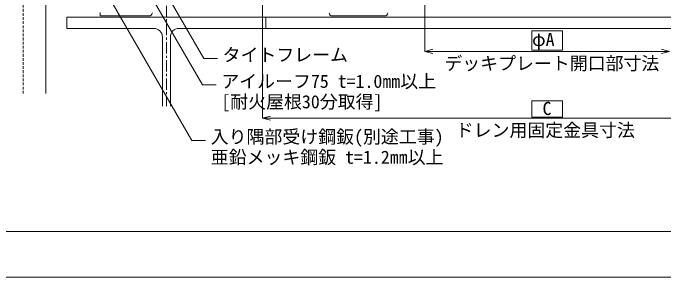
# Model space of a CAD drawing. Units: millimetres, scale not verified. Extents: x -840 to 840, y -594 to 594.
# Drawn here: x -528 to 44, y -594 to -362 of the extents above; entities that cross this region are included whole.
import ezdxf
from ezdxf.enums import TextEntityAlignment as Align

# ---------------------------------------------------------------- set-up
doc = ezdxf.new("R2010")
doc.units = ezdxf.units.MM
doc.header["$LTSCALE"] = 2
doc.linetypes.add('CHAIN1', pattern=[8, 5, -1, 1, -1])
doc.linetypes.add('DASHED1', pattern=[1.8, 1.2, -0.6])
for name, color, linetype, lineweight in [('0-0_輪郭線', 2, 'Continuous', 9), ('0-1_図面枠', 7, 'Continuous', 9), ('0-2_文字', 5, 'Continuous', 9), ('0-4_0', 7, 'Continuous', 9), ('0-6_鋼材(受け鋼鈑)', 7, 'Continuous', 9), ('0-A_躯体', 7, 'Continuous', 9), ('0-B_鋼材(C型・H鋼ｅｔｃ)', 7, 'Continuous', 9), ('0-C_中心線', 2, 'CHAIN1', 9), ('0-F_寸法線', 7, 'Continuous', 9)]:
    doc.layers.add(name, color=color, linetype=linetype, lineweight=lineweight)
doc.styles.add('ＭＳ ゴシック', font='')
doc.styles.get('ＭＳ ゴシック').set_extended_font_data('MS Gothic')

# ---------------------------------------------------------------- blocks, each defined once
blk = doc.blocks.new('_Open30')
at = {"layer": '0-4_0'}
blk.add_line((0, 0), (-2, 0), dxfattribs=at)
blk.add_lwpolyline([(-2, 0.5359), (0, 0), (-2, -0.5359)], dxfattribs=at)

msp = doc.modelspace()

# ---------------------------------------------------------------- linework, layer by layer
at = {"layer": '0-0_輪郭線'}
msp.add_lwpolyline([(800, 554), (-800, 554), (-800, -554), (800, -554)], close=True, dxfattribs=at)
at = {"layer": '0-1_図面枠'}
msp.add_lwpolyline([(840, -594), (840, 594), (-840, 594), (-840, -594)], close=True, dxfattribs=at)
at = {"layer": '0-6_鋼材(受け鋼鈑)'}
for p, q in [((-451.734, -364.154), (-451.734, -361.154)), ((-451.734, -364.154), (-408.842, -364.154)), ((-247.627, -364.154), (-201.842, -364.154))]:
    msp.add_line(p, q, dxfattribs=at)
for centre, start, end in [((-408.842, -361.154), 270, 352.61952), ((-247.627, -361.154), 188.22236, 270), ((-201.842, -361.154), 270, 352.61952)]:
    msp.add_arc(centre, 3, start, end, dxfattribs=at)
at = {"layer": '0-A_躯体'}
for p, q in [((-499.457, 156.846), (-499.457, -432.454)), ((-306.057, -365.154), (434.873, -365.154)), ((-306.057, -375.154), (434.873, -375.154))]:
    msp.add_line(p, q, dxfattribs=at)
at = {"layer": '0-B_鋼材(C型・H鋼ｅｔｃ)', "linetype": 'DASHED1'}
msp.add_line((-519.457, -432.454), (-519.457, 152.246), dxfattribs=at)
at = {"layer": '0-B_鋼材(C型・H鋼ｅｔｃ)'}
for p, q in [((-481.057, -365.154), (-481.057, -375.154)), ((-481.057, -365.154), (-306.057, -365.154)), ((-306.057, -365.154), (-306.057, -375.154)), ((-404.557, -375.154), (-481.057, -375.154)), ((-382.557, -375.154), (-306.057, -375.154)), ((-397.057, -382.654), (-397.057, -443.654)), ((-390.057, -382.654), (-390.057, -443.654))]:
    msp.add_line(p, q, dxfattribs=at)
for centre, start, end in [((-404.557, -382.654), 0, 90), ((-382.557, -382.654), 90, 180)]:
    msp.add_arc(centre, 7.5, start, end, dxfattribs=at)
at = {"layer": '0-C_中心線'}
msp.add_line((-393.557, -355.154), (-393.557, -443.654), dxfattribs=at)
at = {"layer": '0-F_寸法線'}
for p, q in [((-486.885, -273.154), (-371.096, -473.709)), ((-309.057, -274.154), (-309.057, -454.154)), ((-166.557, -280.154), (-166.557, -395.354)), ((-430.734, -305.512), (-361.812, -424.889)), ((-401.324, -331.139), (-360.66, -401.573)), ((-159.557, -395.354), (41.443, -395.354)), ((-360.66, -401.573), (-348.66, -401.573)), ((-361.812, -424.889), (-349.812, -424.889)), ((-302.057, -454.154), (183.943, -454.154)), ((-371.096, -473.709), (-359.096, -473.709))]:
    msp.add_line(p, q, dxfattribs=at)
for points in [[(-72.557, -394.354), (-45.557, -394.354), (-45.557, -377.354), (-72.557, -377.354)], [(-72.557, -453.154), (-45.557, -453.154), (-45.557, -438.954), (-72.557, -438.954)]]:
    msp.add_lwpolyline(points, close=True, dxfattribs=at)

# ---------------------------------------------------------------- block references
at = {"layer": '0-F_寸法線', "xscale": 3.5, "yscale": 3.5, "rotation": 180}
for p in [(-166.557, -395.354), (-309.057, -454.154)]:
    msp.add_blockref('_Open30', p, dxfattribs=at)
at = {"layer": '0-F_寸法線', "xscale": 3.5, "yscale": 3.5}
msp.add_blockref('_Open30', (48.443, -395.354), dxfattribs=at)

# ---------------------------------------------------------------- texts
at = {"layer": '0-2_文字', "color": 7, "style": 'ＭＳ ゴシック'}
for s, p in [('タイトフレーム', (-344.119, -407.632)), ('デッキプレート開口部寸法', (-149.279, -415.161)), ('アイルーフ75 t=1.0㎜以上', (-345.272, -430.948)), ('[耐火屋根30分取得]', (-345.272, -448.948)), ('ドレン用固定金具寸法', (-139.279, -473.961)), ('入り隅部受け鋼鈑(別途工事)', (-354.555, -479.768)), ('亜鉛メッキ鋼鈑 t=1.2㎜以上', (-354.555, -497.768))]:
    msp.add_text(s, height=11.54, dxfattribs=at).set_placement(p, align=Align.BOTTOM_LEFT)
at = {"layer": '0-F_寸法線', "style": 'ＭＳ ゴシック'}
for s, p in [('φA', (-72.215, -394.128)), ('C', (-63.017, -454.873))]:
    msp.add_text(s, height=11.54, dxfattribs=at).set_placement(p, align=Align.BOTTOM_LEFT)

doc.saveas('drawing.dxf')
